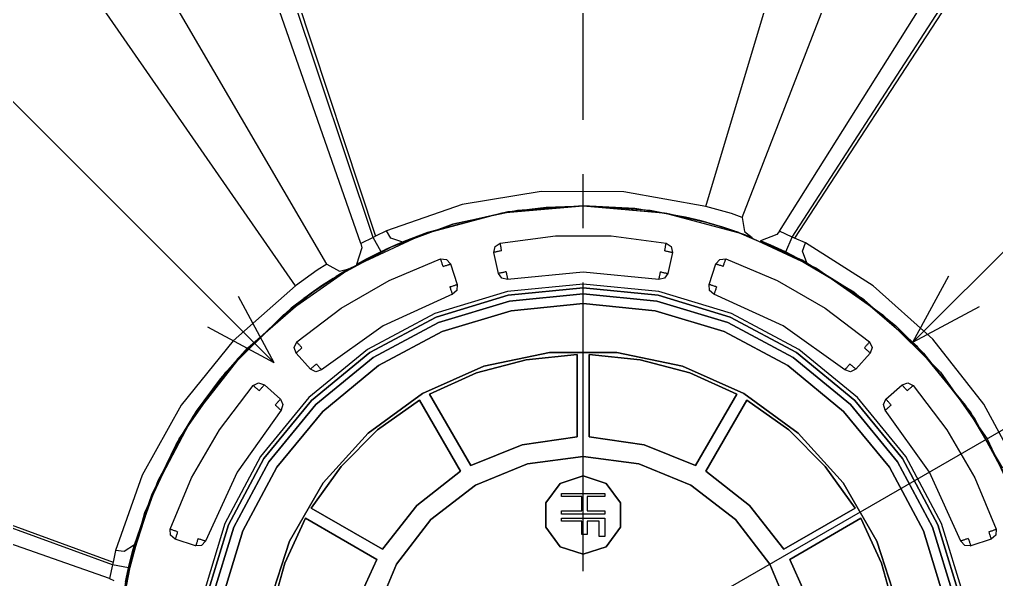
# Model space of a CAD drawing. Header units: metres. Extents: x 6 to 410, y 10 to 287.
# Drawn here: x 44.6 to 71.63, y 142.72 to 158.23 of the extents above; entities that cross this region are included whole.
import ezdxf

# ---------------------------------------------------------------- set-up
doc = ezdxf.new("R2010")
doc.units = ezdxf.units.M
doc.linetypes.add('CENTER2', pattern=[12.5, 8, -1.5, 1.5, -1.5])
doc.linetypes.add('DASHED', pattern=[4.5, 3, -1.5])
for name, color, linetype in [('DIM', 2, 'Continuous'), ('HIDDEN', 9, 'DASHED'), ('VISIBLE', 3, 'Continuous')]:
    doc.layers.add(name, color=color, linetype=linetype)

msp = doc.modelspace()

# ---------------------------------------------------------------- linework, layer by layer
at = {"layer": 'CENTER2', "color": 3, "linetype": 'CENTER2'}
msp.add_line((60.198029435392485, 105.44748159877946), (60.198029435392485, 174.88152086007682), dxfattribs=at)
at = {"layer": 'DIM', "color": 2}
for p, q in [((51.64798289518536, 148.71454776963526), (35.31585204822656, 165.04667861659408)), ((69.32319121373014, 149.2896630077658), (85.08020682255841, 165.04667861659408)), ((60.90239887375153, 140.5711691142737), (90.67234857937973, 157.75885759057974)), ((69.32319121373014, 149.2896630077658), (70.3131407073913, 151.12814063885082)), ((51.64798289518536, 148.71454776963526), (50.65803340152419, 150.5530254007203)), ((69.32319121373014, 149.2896630077658), (71.16166884481517, 150.27961250142698)), ((51.64798289518536, 148.71454776963526), (49.80950526410034, 149.70449726329645))]:
    msp.add_line(p, q, dxfattribs=at)
at = {"layer": 'HIDDEN'}
for p, q in [((62.66650700502604, 151.7777751280991), (62.54247707614986, 151.1942601902319)), ((56.529156770032415, 151.45613023159856), (56.71350116972904, 150.88877650748168)), ((63.68255770105467, 150.88877650748208), (63.866902100752945, 151.45613023160402)), ((52.65279874024941, 148.54432886672305), (52.25362820207765, 148.98765266196767)), ((68.14243066870274, 148.98765266196693), (67.7432601305334, 148.54432886672498)), ((60.035362281474065, 146.66915372972863), (60.035362281474065, 148.94702123559284)), ((60.36069658931102, 148.94702123559284), (60.36069658931102, 146.66915372972863)), ((51.374878002853706, 148.1089024627384), (51.81820179809564, 147.7097319245691)), ((68.57785707268738, 147.70973192457123), (69.02118086793203, 148.108902462743)), ((55.66589554463841, 147.68905308704498), (56.80482929757157, 145.71636196050747)), ((57.08657707291288, 145.8790291144452), (55.94764331998104, 147.85172024098284)), ((64.44841555080257, 147.8517202409833), (63.309481797869005, 145.8790291144457)), ((63.591229573214996, 145.71636196050684), (64.73016332614714, 147.68905308704464)), ((59.6015832042853, 145.09873823222398), (60.79447566649968, 145.09873823222398)), ((59.6015832042853, 145.0137446442912), (59.6015832042853, 145.09873823222398)), ((60.15995840390279, 145.0137446442912), (59.601583204285305, 145.0137446442912)), ((60.15995840390279, 144.61710791411443), (60.15995840390279, 145.0137446442912)), ((60.31224252986158, 145.0137446442912), (60.31224252986158, 144.61710791411443)), ((60.79447566649968, 145.0137446442912), (60.31224252986158, 145.0137446442912)), ((60.79447566649968, 145.09873823222398), (60.79447566649968, 145.0137446442912)), ((54.64616870431377, 143.55770136725067), (52.673477577775984, 144.6966351201828)), ((67.72258129300931, 144.69663512018167), (65.7498901664757, 143.55770136725062)), ((52.51081042383733, 144.41488734483823), (54.48350155037492, 143.27595359190468)), ((59.6015832042853, 144.61710791411443), (60.15995840390279, 144.61710791411443)), ((59.6015832042853, 144.53211432618164), (59.6015832042853, 144.61710791411443)), ((60.79447566649968, 144.53211432618164), (59.6015832042853, 144.53211432618164)), ((59.6015832042853, 144.41878952876178), (60.79447566649968, 144.41878952876178)), ((59.6015832042853, 144.33379594082902), (59.6015832042853, 144.41878952876178)), ((60.31224252986158, 144.61710791411443), (60.79447566649968, 144.61710791411443)), ((60.79447566649968, 144.61710791411443), (60.79447566649968, 144.53211432618164)), ((60.79447566649968, 144.41878952876178), (60.79447566649968, 143.90882800116515)), ((65.91255732040952, 143.2759535919072), (67.88524844694732, 144.41488734483937)), ((60.15995840390279, 144.33379594082902), (59.601583204285305, 144.33379594082902)), ((60.15995840390279, 143.9654904201388), (60.15995840390279, 144.33379594082902)), ((60.31224252986158, 144.33379594082902), (60.31224252986158, 143.9654904201388)), ((60.64219154054091, 144.33379594082902), (60.31224252986158, 144.33379594082902)), ((60.64219154054091, 143.90882800116515), (60.64219154054091, 144.333795940829)), ((49.47375415733856, 143.64902949509033), (48.906400433216604, 143.83337389478862)), ((60.31224252986158, 143.9654904201388), (60.15995840390279, 143.9654904201388)), ((60.79447566649968, 143.90882800116515), (60.64219154054091, 143.90882800116515))]:
    msp.add_line(p, q, dxfattribs=at)
for points in [[(60.198005724502636, 153.06942877518006), (58.37753101203832, 152.94037460279225), (56.59346670594436, 152.55579988982458), (54.881494521482, 151.92339622304212), (53.275854314138826, 151.0558118278991)], [(60.19799800461002, 153.0693897638824), (58.11709793514633, 152.90054485525584), (55.89214058702021, 152.3298752135337), (55.230365603256615, 152.07498344925716), (54.5987925972964, 151.7914316995222)], [(58.093064410432135, 152.89659756920514), (59.16986138965173, 153.02840520261555)], [(63.46121721683743, 152.65001812681842), (62.05516114489543, 152.93510093246502), (60.19799800461002, 153.0693897638824)], [(61.623153353014615, 152.99049736154552), (60.198005724502636, 153.06942877518006)], [(63.03086720715468, 152.75466346513562), (63.46480216197062, 152.6491081032486)], [(63.46113489284577, 152.64769685427746), (63.03086720715468, 152.75466346513562)], [(63.70778787970755, 152.5794178141408), (63.46113489284577, 152.64769685427746)], [(63.999742682364875, 152.49675180028476), (63.46121721683743, 152.65001812681842)], [(63.46480216197062, 152.6491081032486), (64.03432972455657, 152.48602784394873)], [(63.67938560850817, 152.59097756927372), (64.49173291366542, 152.33418754796133)], [(64.0371524264531, 152.4836468578138), (63.70778787970755, 152.5794178141408)], [(64.87545322479625, 152.1919224688482), (63.999742682364875, 152.49675180028476)], [(64.03432972455657, 152.48602784394873), (64.39729040191732, 152.3670977670526)], [(64.0371524264531, 152.4836468578138), (64.03432972455657, 152.48602784394873)], [(64.39729040191732, 152.3670977670526), (64.0371524264531, 152.4836468578138)], [(57.900490384757006, 152.0358072228823), (59.42801956513474, 152.23155043290458), (60.96803930564955, 152.23155043290464), (62.495568486027295, 152.03580722288245)], [(71.80767324589564, 145.79951015177375), (70.78014925096346, 147.550697488029), (69.49067534056688, 149.1190468372585), (67.97117116669523, 150.46573526165693), (66.259250553122, 151.55742682049816), (64.39729040237933, 152.36709776839515)], [(64.49173291366542, 152.33418754796133), (64.49944512725497, 152.33146379234697)], [(55.05810727454114, 152.00166115662597), (54.89214770788371, 151.92820702544998)], [(57.72955186575824, 151.77777512810056), (57.76088938701269, 151.94265182753364), (57.90049038475644, 152.03580722288604)], [(62.49556848602775, 152.03580722288618), (62.6351694837725, 151.9426518275333), (62.666507005026396, 151.77777512809902)], [(65.38686026631186, 151.98030339304592), (65.10561941553601, 152.09985692370853)], [(65.79726258148096, 151.7914334775013), (65.38686026631186, 151.98030339304592)], [(65.42975027632903, 151.96137590147475), (65.55980404791289, 151.90283699999173)], [(54.5987925972964, 151.7914316995222), (54.19524670474141, 151.58832482971016)], [(54.23678629799791, 151.61005649084845), (54.36364105600342, 151.67523821263174)], [(54.60327524933376, 151.79359752104105), (54.71343475611289, 151.84595559802955)], [(71.99417154042263, 145.39782407045664), (70.91186673726278, 147.35833866828835), (69.44637427385328, 149.1647500811433), (67.68937595135341, 150.67242240128303), (65.79726258148096, 151.7914334775013)], [(52.27264925462864, 149.29658427054048), (53.497656724846564, 150.22986745322683), (54.83135294246179, 150.99987732348418), (56.25210362270193, 151.59412332117546)], [(54.19524670474141, 151.58832482971016), (53.92642518472772, 151.44298229228397)], [(56.25210362270132, 151.59412332117512), (56.41957933081764, 151.58324888117266), (56.5291567700325, 151.4561302315986)], [(63.866902100752455, 151.45613023159854), (63.97647953996678, 151.58324888117238), (64.14395524808252, 151.59412332117552)], [(64.14395524808269, 151.59412332117557), (65.56470592832221, 150.99987732348464), (66.89840214593693, 150.2298674532278), (68.12340961615448, 149.29658427054207)], [(66.08701747788064, 151.6474004625095), (66.24797769202279, 151.56341701356152)], [(53.71096683405709, 151.32044914089948), (52.92661543631575, 150.82583167742212)], [(58.10673750063535, 151.02637612185393), (57.945861620299674, 151.05859948250608), (57.85358179463414, 151.19426019023177)], [(62.28932137014919, 151.02637612185464), (60.19802943539201, 151.22586769723418), (58.10673750063484, 151.02637612185447)], [(62.54247707615062, 151.19426019023334), (62.45019725048558, 151.05859948250662), (62.289321370149466, 151.02637612185384)], [(52.65322587419726, 150.6341284523984), (53.36048638638577, 151.10914191444442)], [(52.956565781962546, 150.84618750648514), (53.27585431491895, 151.05581182667163)], [(53.27585431491895, 151.05581182667163), (52.96019043362531, 150.84691123531795)], [(53.36048638638577, 151.10914191444442), (53.36716345508333, 151.1133105217998)], [(56.71350116972911, 150.88877650748182), (56.70141485030979, 150.72515097546273), (56.57820393140909, 150.616806786374)], [(63.817854939375934, 150.61680678637381), (63.69464402047477, 150.72515097546244), (63.68255770105532, 150.88877650748185)], [(70.82561682602964, 140.16450122942814), (70.62141071432839, 142.2378406757221), (70.0166399055772, 144.2315028498371), (69.034545402797, 146.06887243248062), (67.71286854696467, 147.67934034100034), (66.10240063844496, 149.00101719683263), (64.26503105580147, 149.98311169961286), (62.271368881686435, 150.58788250836406), (60.198029435392485, 150.7920886200653), (58.12468998909854, 150.58788250836406), (56.13102781498351, 149.98311169961286), (54.29365823234001, 149.00101719683263), (52.6831903238203, 147.67934034100034), (51.36151346798798, 146.06887243248062), (50.379418965207776, 144.2315028498371), (49.77464815645658, 142.23784067572208), (49.570442044755325, 140.16450122942814)], [(49.570442044755325, 140.16450122942814), (49.77464815645658, 142.2378406757221), (50.379418965207776, 144.2315028498371), (51.36151346798798, 146.06887243248062), (52.6831903238203, 147.67934034100034), (54.29365823234001, 149.00101719683263), (56.13102781498351, 149.98311169961286), (58.12468998909854, 150.58788250836406), (60.198029435392485, 150.7920886200653), (62.271368881686435, 150.58788250836406), (64.26503105580147, 149.98311169961286), (66.10240063844495, 149.00101719683263), (67.71286854696467, 147.67934034100034), (69.034545402797, 146.06887243248062), (70.0166399055772, 144.2315028498371), (70.62141071432839, 142.23784067572208), (70.82561682602964, 140.16450122942814)], [(60.198029435392485, 129.6995809927293), (58.15642477654181, 129.90066150068003), (56.19327783978569, 130.4961756133789), (54.38403126095817, 131.4632380574431), (52.79821337144641, 132.76468516548206), (51.496766263407444, 134.35050305499382), (50.529703819343254, 136.15974963382135), (49.934189706644375, 138.12289657057747), (49.733109198693654, 140.16450122942814), (49.934189706644375, 142.2061058882788), (50.529703819343254, 144.16925282503496), (51.496766263407444, 145.97849940386246), (52.79821337144641, 147.56431729337422), (54.38403126095817, 148.8657644014132), (56.19327783978569, 149.83282684547737), (58.15642477654182, 150.42834095817625), (60.19802943539249, 150.62942146612698)], [(52.92661543631575, 150.82583167742212), (52.4710288886136, 150.50036592815732)], [(52.67505067455171, 150.6456127744288), (52.472785861905884, 150.498842368594)], [(52.473971003175194, 150.50259263549847), (52.956565781962546, 150.84618750648514)], [(52.96019043362531, 150.84691123531795), (52.67505067455171, 150.6456127744288)], [(56.57820393140857, 150.6168067863764), (54.667346201490204, 149.74392559111794), (52.95598004695128, 148.52551485162024)], [(52.96019043362531, 150.84691123531795), (52.956565781962546, 150.84618750648514)], [(60.198029435392485, 150.62942146612698), (62.23963409424316, 150.42834095817625), (64.20278103099929, 149.83282684547737), (66.01202760982682, 148.86576440141317), (67.59784549933858, 147.56431729337422), (68.89929260737753, 145.9784994038625), (69.8663550514417, 144.16925282503496), (70.4618691641406, 142.2061058882788), (70.66294967209132, 140.16450122942814), (70.4618691641406, 138.12289657057747), (69.8663550514417, 136.15974963382135), (68.89929260737753, 134.35050305499382), (67.59784549933858, 132.76468516548206), (66.01202760982682, 131.4632380574431), (64.20278103099929, 130.4961756133789), (62.23963409424315, 129.90066150068003), (60.19802943539248, 129.6995809927293)], [(67.4400788238347, 148.5255148516194), (65.72871266929525, 149.74392559111766), (63.81785493937618, 150.61680678637646)], [(52.4710288886136, 150.50036592815732), (50.800503873108006, 149.00894129842382), (49.365485628950466, 147.17822750902002), (48.28658260076949, 145.1297921857328), (47.61666220706623, 143.03611471191576)], [(50.00422112192419, 140.16450122942814), (50.2000922902907, 142.15321457587336), (50.78017857623573, 144.06550278369798), (51.72218758910654, 145.8278776894989), (52.98991845082325, 147.3726122139974), (54.53465297532175, 148.6403430757141), (56.297027881122645, 149.5823520885849), (58.20931608894727, 150.16243837452993), (60.198029435392485, 150.35830954289645), (62.1867427818377, 150.16243837452993), (64.09903098966232, 149.5823520885849), (65.86140589546322, 148.6403430757141), (67.40614041996173, 147.3726122139974), (68.67387128167843, 145.8278776894989), (69.61588029454924, 144.06550278369798), (70.19596658049429, 142.15321457587336), (70.39183774886078, 140.16450122942814)], [(52.12090634200061, 150.2291541045209), (52.473971003175194, 150.50259263549847)], [(52.472785861905884, 150.498842368594), (52.12090634200061, 150.2291541045209)], [(52.120906342302774, 150.22915410475105), (50.64226735296984, 148.83771089977523), (49.40017323136925, 147.23156967107394), (48.42537097467099, 145.45048909631464), (47.74199099433642, 143.53855832980483), (47.366949788041495, 141.54310561249235)], [(68.83985955575571, 149.7486510160525), (69.61462610307443, 148.98860810547345)], [(52.25362820208275, 148.98765266196594), (52.19832894186429, 149.14610883279573), (52.27264925462986, 149.2965842705428)], [(68.12340961615664, 149.29658427054147), (68.19772992892072, 149.14610883279525), (68.14243066870296, 148.98765266196676)], [(50.16394802817823, 148.27957148636776), (50.918364099016244, 149.1324980072223)], [(51.30555835343078, 140.16450122942814), (51.49988018197689, 142.01334992762685), (52.07435287124819, 143.7813950659539), (53.00386920809769, 145.39136458784253), (54.24780486829084, 146.77289509969535), (55.751793894411634, 147.86560708882547), (57.45010474907854, 148.62174379789406), (59.26851309854298, 149.00825842436825), (61.12754577224199, 149.00825842436825), (62.94595412170643, 148.62174379789406), (64.64426497637334, 147.86560708882547), (66.14825400249413, 146.77289509969535), (67.39218966268729, 145.39136458784253), (68.32170599953679, 143.7813950659539), (68.89617868880808, 142.01334992762685), (69.0905005173542, 140.16450122942814)], [(55.94764331998165, 147.85172024098185), (57.244727705212725, 148.43717474844163), (58.61932699928158, 148.8054975192021), (60.035362281474036, 148.94702123559415)], [(60.36069658930324, 148.9470212355943), (61.776731871497894, 148.80549751920313), (63.151331165568976, 148.43717474844283), (64.44841555080214, 147.8517202409825)], [(52.95598004695178, 148.52551485161723), (52.80054576739749, 148.47298316036955), (52.65279874025103, 148.5443288667245)], [(67.74326013053322, 148.5443288667237), (67.59551310338614, 148.47298316036944), (67.44007882383197, 148.52551485161825)], [(51.06594639427916, 148.0898814101923), (51.216421832025375, 148.16420172295636), (51.37487800285389, 148.10890246273863)], [(69.02118086793028, 148.1089024627379), (69.17963703876006, 148.16420172295634), (69.33011247650714, 148.08988141019077)], [(48.76840734364505, 144.11042704211835), (49.362653341335985, 145.53117772235788), (50.13266321159283, 146.8648739399726), (51.065946394278555, 148.08988141019015)], [(69.33011247650481, 148.089881410192), (70.26339565919116, 146.86487393997407), (71.03340552944852, 145.53117772235885), (71.62765152713979, 144.11042704211872)], [(51.818201798096936, 147.70973192456887), (51.88954750445117, 147.5619848974218), (51.837015813202356, 147.40655061786765)], [(52.67347757777675, 144.6966351201822), (53.504058352505155, 145.85219578901362), (54.51033487580744, 146.85847231231583), (55.6658955446389, 147.68905308704416)], [(64.73016332614655, 147.68905308704387), (65.88572399497808, 146.85847231231537), (66.89200051828038, 145.85219578901297), (67.72258129300874, 144.69663512018133)], [(68.55904305758156, 147.40655061786885), (68.50651136633388, 147.56198489742314), (68.57785707268886, 147.7097319245696)], [(48.9311864909851, 146.45698921334406), (49.49977180066661, 147.38145616504318)], [(51.83701581320126, 147.40655061787035), (50.61860507370298, 145.69518446333092), (49.74572387844417, 143.78432673341183)], [(70.65033499234073, 143.78432673341206), (69.77745379708227, 145.69518446333043), (68.55904305758459, 147.40655061786936)], [(60.03536228148188, 146.66915372972895), (58.513975137330334, 146.4494774325501), (57.08657707291238, 145.8790291144461)], [(63.309481797870006, 145.87902911444752), (61.882083733457016, 146.4494774325495), (60.36069658931096, 146.66915372972875)], [(60.198029435392485, 134.20003891835626), (58.65431299549089, 134.40327304323603), (57.21579827985654, 134.99912534812506), (55.98051768910197, 135.94698948313763), (55.0326535540894, 137.1822700738922), (54.43680124920037, 138.62078478952654), (54.23356712432061, 140.16450122942814), (54.43680124920037, 141.70821766932974), (55.03265355408939, 143.14673238496408), (55.98051768910197, 144.38201297571865), (57.21579827985654, 145.32987711073122), (58.65431299549089, 145.92572941562025), (60.198029435392485, 146.12896354050002)], [(60.19802943539261, 146.12896354050002), (61.741745875294214, 145.92572941562022), (63.18026059092854, 145.32987711073116), (64.4155411816831, 144.38201297571857), (65.36340531669563, 143.14673238496397), (65.95925762158463, 141.70821766932963), (66.16249174646435, 140.16450122942803), (65.95925762158456, 138.62078478952643), (65.3634053166955, 137.18227007389208), (64.4155411816829, 135.94698948313754), (63.180260590928306, 134.999125348125), (61.74174587529396, 134.403273043236), (60.19802943539235, 134.20003891835626)], [(56.80482929757078, 145.716361960509), (55.59710753034893, 144.76542313447297), (54.64616870431256, 143.5577013672514)], [(60.198029435392485, 143.41784430819462), (59.560607074610246, 143.62495538803205), (59.16665839045762, 144.16717923449312), (59.16665839045762, 144.83740476774045), (59.560607074610246, 145.37962861420152), (60.198029435392485, 145.58673969403895)], [(60.198029435392485, 145.58673969403895), (60.83545179617472, 145.37962861420152), (61.22940048032735, 144.83740476774045), (61.22940048032735, 144.16717923449312), (60.83545179617472, 143.62495538803205), (60.198029435392485, 143.41784430819462)], [(65.7498901664741, 143.55770136724863), (64.79895134043782, 144.76542313447118), (63.59122957321573, 145.71636196050807)], [(51.57718249717904, 141.84976569815873), (51.943744728583574, 143.16881516785244), (52.51081042383812, 144.41488734483778)], [(67.88524844694619, 144.41488734483897), (68.45231414219352, 143.1688151678741), (68.81887637359735, 141.84976569820262)], [(48.90640043322208, 143.8333738947881), (48.77928178364823, 143.94295133400243), (48.76840734364511, 144.11042704211818)], [(71.62765152713948, 144.11042704211985), (71.61677708713697, 143.94295133400345), (71.48965843756275, 143.83337389478862)], [(49.745723878446825, 143.7843267334116), (49.637379689358184, 143.66111581451042), (49.473754157338774, 143.64902949509099)], [(70.92230471344617, 143.64902949509153), (70.75867918142706, 143.66111581451085), (70.65033499233836, 143.78432673341155)], [(47.69260749532229, 143.35065519031573), (47.73866829424561, 143.52626786561038)], [(47.61666220706623, 143.03611471191576), (47.52385073979035, 142.5939745378329)], [(54.483501550373106, 143.27595359190568), (54.08374446738614, 142.38991896159501), (53.82044407729123, 141.45421815680544)], [(66.5756147934874, 141.4542181568367), (66.31231440339295, 142.38991896161116), (65.91255732041068, 143.27595359190784)], [(47.5327597568113, 142.64000096772358), (47.56089128606143, 142.77982014932874)]]:
    msp.add_lwpolyline(points, dxfattribs=at)
at = {"layer": 'VISIBLE'}
for p, q in [((63.58921209060391, 153.04760796411296), (68.44699575611594, 169.21803050739885)), ((64.60120315810957, 152.7472362924509), (70.69287593338038, 168.48429488849447)), ((54.3907596131683, 152.1884833906671), (49.02862440852563, 168.22510047968518)), ((49.13474068585944, 168.26710757620592), (54.45524919371847, 152.2242831508924)), ((54.04469411663607, 152.01920753841492), (48.46305595915702, 167.99330747211087)), ((65.62986907959095, 152.36666147669825), (74.63882571673518, 166.69025266491735)), ((65.97798342261802, 152.20163800261005), (75.17267856630096, 166.39259156134997)), ((75.2716834503038, 166.33581751440482), (66.04618138822491, 152.17353876867668)), ((53.10578522093201, 151.45224823674067), (44.60015513916894, 166.02680291324708)), ((52.23997040930627, 150.84823792102628), (42.6261779881835, 164.72836061863285)), ((57.853581794634025, 151.19426019023174), (57.729551865740554, 151.77777512818034)), ((57.85358179463478, 151.19426019023192), (57.72955186575858, 151.77777512809925)), ((62.66650700502709, 151.77777512809888), (62.54247707612558, 151.19426019011246)), ((56.529156770033296, 151.45613023159882), (56.713501169766914, 150.8887765073681)), ((63.68255770105432, 150.8887765074822), (63.866902100780784, 151.4561302316909)), ((31.328679563463677, 149.03656296399276), (47.188747456725736, 143.19376620284697)), ((52.65279874024945, 148.54432886672308), (52.253628202023755, 148.98765266202764)), ((68.1424306687052, 148.98765266196472), (67.74326013045362, 148.54432886663142)), ((47.17652820034144, 143.12102543402614), (31.295359613563566, 148.92740692456377)), ((60.035362281476665, 148.94702123559284), (60.035362281476665, 146.66915372972863)), ((60.36069658930836, 146.66915372972863), (60.36069658930836, 148.94702123559284)), ((47.093104920348544, 142.74491787973972), (31.123954906249406, 148.34070307901362)), ((51.37487800285591, 148.10890246274084), (51.81820179818921, 147.70973192448926)), ((68.57785707268744, 147.70973192457117), (69.02118086799197, 148.10890246279686)), ((56.80482929757025, 145.71636196050733), (55.66589554463722, 147.6890530870446)), ((55.94764331998253, 147.85172024098307), (57.08657707291437, 145.87902911444542)), ((63.309481797870596, 145.87902911444542), (64.44841555080404, 147.8517202409828)), ((64.73016332614642, 147.68905308704475), (63.59122957321442, 145.7163619605072)), ((59.6015832042853, 145.0137446442912), (59.6015832042853, 145.09873823222398)), ((59.6015832042853, 145.09873823222398), (60.79447566649968, 145.09873823222398)), ((60.15995840390279, 145.0137446442912), (59.601583204285305, 145.0137446442912)), ((60.15995840390279, 144.61710791411443), (60.15995840390279, 145.0137446442912)), ((60.79447566649968, 145.0137446442912), (60.31224252986158, 145.0137446442912)), ((60.31224252986158, 145.0137446442912), (60.31224252986158, 144.61710791411443)), ((60.79447566649968, 145.09873823222398), (60.79447566649968, 145.0137446442912)), ((52.673477577775884, 144.6966351201821), (54.64616870431344, 143.55770136725008)), ((65.74989016647143, 143.5577013672497), (67.72258129300889, 144.69663512018298)), ((54.48350155037521, 143.27595359190627), (52.51081042383785, 144.4148873448397)), ((59.6015832042853, 144.53211432618164), (59.6015832042853, 144.61710791411443)), ((59.6015832042853, 144.61710791411443), (60.15995840390279, 144.61710791411443)), ((60.79447566649968, 144.53211432618164), (59.6015832042853, 144.53211432618164)), ((59.6015832042853, 144.33379594082902), (59.6015832042853, 144.41878952876178)), ((59.6015832042853, 144.41878952876178), (60.79447566649968, 144.41878952876178)), ((60.31224252986158, 144.61710791411443), (60.79447566649968, 144.61710791411443)), ((60.79447566649968, 144.61710791411443), (60.79447566649968, 144.53211432618164)), ((60.79447566649968, 144.41878952876178), (60.79447566649968, 143.90882800116515)), ((67.8852484469474, 144.4148873448381), (65.91255732040986, 143.2759535919061)), ((60.15995840390279, 144.33379594082902), (59.601583204285305, 144.33379594082902)), ((60.15995840390279, 143.9654904201388), (60.15995840390279, 144.33379594082902)), ((60.64219154054091, 144.33379594082902), (60.31224252986158, 144.33379594082902)), ((60.31224252986158, 144.33379594082902), (60.31224252986158, 143.9654904201388)), ((60.64219154054091, 143.90882800116515), (60.64219154054091, 144.333795940829)), ((49.47375415733845, 143.64902949509), (48.90640043312974, 143.83337389481645)), ((60.31224252986158, 143.9654904201388), (60.15995840390279, 143.9654904201388)), ((60.79447566649968, 143.90882800116515), (60.64219154054091, 143.90882800116515)), ((71.48965843756318, 143.83337389478734), (70.92230471333247, 143.64902949505372)), ((71.4896584375629, 143.83337389478822), (70.922304713446, 143.64902949509158))]:
    msp.add_line(p, q, dxfattribs=at)
for points in [[(63.58921209060391, 153.04760796411296), (61.322800996942675, 153.45247655648288), (59.033533165515195, 153.46752478822827), (56.84529800124497, 153.10613947732807), (54.750759735079214, 152.37833081903898)], [(60.198029435392485, 127.25957368365445), (57.95711228414511, 127.4556285302894), (55.7842842665796, 128.03783604288782), (53.74556566250564, 128.98850614079055), (51.902901905066635, 130.27875319413516), (50.31228140009951, 131.86937369910228), (49.02203434675489, 133.7120374565413), (48.071364248852134, 135.75075606061526), (47.48915673625375, 137.92358407818077), (47.29310188961879, 140.16450122942814), (47.48915673625375, 142.4054183806755), (48.071364248852134, 144.57824639824105), (49.02203434675489, 146.616965002315), (50.31228140009951, 148.459628759754), (51.90290190506663, 150.05024926472112), (53.745565662505626, 151.34049631806573), (55.78428426657959, 152.2911664159685), (57.9571122841451, 152.87337392856688), (60.19802943539247, 153.06942877520186)], [(59.16986138965173, 153.02840520261555), (60.19800880676947, 153.06943280283514)], [(60.19800880676947, 153.06943280283514), (62.5118539644924, 152.86039068445245), (63.67938560850817, 152.59097756927372)], [(60.198029435392485, 153.06942877520186), (62.43894658663986, 152.87337392856688), (64.61177460420538, 152.2911664159685), (66.65049320827933, 151.34049631806573), (68.49315696571833, 150.05024926472112), (70.08377747068546, 148.459628759754), (71.37402452403008, 146.616965002315), (72.32469462193284, 144.57824639824105), (72.90690213453124, 142.4054183806755), (73.10295698116619, 140.16450122942814), (72.90690213453124, 137.92358407818077), (72.32469462193284, 135.75075606061526), (71.37402452403008, 133.7120374565413), (70.08377747068546, 131.86937369910228), (68.49315696571834, 130.27875319413516), (66.65049320827934, 128.98850614079055), (64.61177460420538, 128.03783604288782), (62.43894658663987, 127.4556285302894), (60.198029435392506, 127.25957368365445)], [(64.30075560638176, 152.84955756928792), (63.58921209060391, 153.04760796411296)], [(55.205608151681226, 152.0646224604456), (56.58737831273606, 152.55407222925606), (58.093064410432135, 152.89659756920514)], [(63.03086721032465, 152.75466346438708), (61.623153353014615, 152.99049736154552)], [(64.60120315810957, 152.7472362924509), (64.30075560638176, 152.84955756928792)], [(64.60120315810957, 152.7472362924509), (64.66048275396244, 152.35241421238067), (64.87545322479625, 152.1919224688482)], [(54.45524919371802, 152.22428315089226), (54.3907596131683, 152.1884833906671)], [(54.750759735079214, 152.37833081903898), (54.45524919371802, 152.22428315089226)], [(55.205608151681226, 152.0646224604456), (54.8768322441979, 152.1711210826133), (54.750759735079214, 152.37833081903898)], [(57.900490384757006, 152.0358072228823), (59.42801956513474, 152.23155043290458), (60.96803930564955, 152.23155043290464), (62.495568486027295, 152.03580722288245)], [(64.49173133337692, 152.3341881191472), (64.50915944839454, 152.32802514963615)], [(64.49944512725497, 152.33146379234697), (64.68845509133118, 152.26298311949424), (64.87545322479625, 152.1919224688482)], [(64.87545101686567, 152.19192332763532), (64.76559465720399, 152.23407141638245)], [(65.5543217909691, 152.26818665320934), (65.10561941553601, 152.09985692370853)], [(65.62986907959095, 152.36666147669825), (65.5543217909691, 152.26818665320934)], [(65.97798342261802, 152.20163800261005), (65.62986907959095, 152.36666147669825)], [(54.3907596131683, 152.1884833906671), (54.04469411663607, 152.01920753841492)], [(54.04469411663607, 152.01920753841492), (54.07458106922293, 151.89874380172415)], [(54.60327524933376, 151.79359752104105), (54.3907596131683, 152.1884833906671)], [(55.205608151681226, 152.0646224604456), (55.05810727454114, 152.00166115662597)], [(57.72955186575824, 151.77777512810056), (57.76088938701269, 151.94265182753364), (57.90049038475644, 152.03580722288604)], [(57.94170184754887, 151.82286899878835), (57.937087627707946, 151.84671051549182), (57.93253143435875, 151.8702522112896), (57.92809056427623, 151.89319803569776), (57.923820863978314, 151.91525943166096), (57.91977602742358, 151.93615896432462), (57.91600692077858, 151.95563380993926), (57.91256094274626, 151.97343906102174), (57.90948142849978, 151.98935080620885), (57.906807104717565, 152.00316894607266), (57.90457160257285, 152.01471970948694), (57.90280303480218, 152.02385783889977), (57.901523642171426, 152.03046841703176), (57.90074951378522, 152.03446831202734), (57.90049038475719, 152.03580722288618)], [(62.454357023236106, 151.82286899878835), (62.45897124307702, 151.84671051549182), (62.46352743642621, 151.8702522112896), (62.46796830650873, 151.89319803569776), (62.47223800680665, 151.91525943166096), (62.47628284336138, 151.93615896432462), (62.48005195000638, 151.95563380993926), (62.483497928038695, 151.97343906102174), (62.486577442285174, 151.98935080620888), (62.48925176606739, 152.0031689460727), (62.491487268212104, 152.01471970948694), (62.493255835982765, 152.02385783889977), (62.49453522861352, 152.03046841703176), (62.495309356999726, 152.03446831202734), (62.49556848602775, 152.03580722288618)], [(62.49556848602775, 152.03580722288618), (62.6351694837725, 151.9426518275333), (62.666507005026396, 151.77777512809902)], [(65.10561941553601, 152.09985692370853), (65.42975027632903, 151.96137590147475)], [(65.80175056007056, 151.78927927112755), (65.97798342261802, 152.20163800261005)], [(66.04618138822516, 152.1735387686764), (65.97798342261802, 152.20163800261005)], [(66.350861597048, 152.03853557056252), (66.04618138822516, 152.1735387686764)], [(66.38929253332057, 151.48728428915547), (66.26745037368781, 151.81064663940003), (66.350861597048, 152.03853557056252)], [(72.38470258574321, 145.5457565813319), (71.28788178210354, 147.57058571905276), (69.87247727086611, 149.369446080469), (68.22558371781993, 150.85489853396473), (66.350861597048, 152.03853557056252)], [(54.07458106922293, 151.89874380172415), (53.92642518472772, 151.44298229228397)], [(54.36364105600342, 151.67523821263174), (54.60327524933376, 151.79359752104105)], [(54.89214770788371, 151.92820702544998), (54.71343475611289, 151.84595559802955)], [(57.94170184754887, 151.82286899878835), (57.91794858598235, 151.81782008718133), (57.894494035462, 151.8128346685672), (57.87163315056925, 151.80797543747767), (57.84965342019583, 151.80330350156305), (57.82883125220411, 151.7988776131282), (57.80942849743789, 151.79475343028818), (57.79168915679611, 151.79098281703506), (57.77583631277994, 151.7876131910183), (57.762069324100906, 151.78468692724013), (57.75056131862945, 151.78224082516545), (57.74145701621147, 151.78030564594707), (57.73487090873232, 151.77890572558653), (57.730885820314896, 151.77805866889454), (57.72955186575824, 151.77777512810056)], [(62.454357023236106, 151.82286899878835), (62.47811028480262, 151.81782008718133), (62.501564835322974, 151.8128346685672), (62.52442572021572, 151.80797543747767), (62.54640545058914, 151.80330350156305), (62.567227618580866, 151.7988776131282), (62.58663037334708, 151.79475343028818), (62.60436971398886, 151.79098281703506), (62.62022255800503, 151.7876131910183), (62.63398954668406, 151.78468692724013), (62.645497552155526, 151.78224082516545), (62.6546018545735, 151.78030564594707), (62.66118796205265, 151.77890572558653), (62.66517305047008, 151.77805866889454), (62.66650700502673, 151.77777512810056)], [(65.55980404791289, 151.90283699999173), (65.80175056007056, 151.78927927112755)], [(65.80175056007056, 151.78927927112755), (65.91136908340535, 151.73579783041714)], [(65.91142487511584, 151.73577028303748), (66.00102782247845, 151.69109734156586), (66.08701747788064, 151.6474004625095)], [(52.27264925462864, 149.29658427054048), (53.497656724846564, 150.22986745322683), (54.83135294246179, 150.99987732348418), (56.25210362270193, 151.59412332117546)], [(53.10578522093201, 151.45224823674067), (52.83846123051619, 151.28114515723695)], [(53.10578522093201, 151.45224823674067), (53.45143075141911, 151.25242747325487), (53.71096683405709, 151.32044914089948)], [(53.92642518472772, 151.44298229228397), (54.23678629799791, 151.61005649084845)], [(56.25210362270132, 151.59412332117512), (56.41957933081764, 151.58324888117266), (56.5291567700325, 151.4561302315986)], [(56.32288256104553, 151.38910767827383), (56.314957834294674, 151.41206214732426), (56.30713276558075, 151.43472795060788), (56.29950575968303, 151.4568200524974), (56.29217273062598, 151.47806063199343), (56.28522589550471, 151.49818257648474), (56.27875261480153, 151.5169328408443), (56.27283429377716, 151.53407562961866), (56.26754535875236, 151.5493953622925), (56.2629523211538, 151.5626993843387), (56.259112941094216, 151.5738203899609), (56.25607550100551, 151.58261852606083), (56.25387819845916, 151.5889831509722), (56.252548665809606, 151.59283422584394), (56.25210362270132, 151.59412332117512)], [(56.32288256104553, 151.38910767827383), (56.34597794478839, 151.39661182334393), (56.36878289068042, 151.4040215994358), (56.3910106132953, 151.41124382431576), (56.412381586124326, 151.41818767431556), (56.43262705678444, 151.42476582649255), (56.4514924267354, 151.43089555676633), (56.468740453004116, 151.43649978022216), (56.48415423165275, 151.44150802049847), (56.497539925471486, 151.44585729606794), (56.508729201594, 151.44949291226675), (56.51758134838089, 151.45236914911175), (56.523985044950166, 151.45444983625578), (56.527859761101965, 151.45570880785084), (56.529156770032515, 151.45613023159854)], [(63.866902100752455, 151.45613023159854), (63.97647953996678, 151.58324888117238), (64.14395524808252, 151.59412332117552)], [(64.07317630973944, 151.38910767827383), (64.05008092599658, 151.39661182334393), (64.02727598010455, 151.4040215994358), (64.00504825748968, 151.41124382431576), (63.983677284660644, 151.41818767431556), (63.963431814000536, 151.42476582649255), (63.94456644404958, 151.43089555676633), (63.92731841778085, 151.43649978022216), (63.911904639132224, 151.44150802049847), (63.898518945313484, 151.44585729606794), (63.88732966919097, 151.44949291226675), (63.87847752240408, 151.45236914911175), (63.8720738258348, 151.45444983625578), (63.868199109683005, 151.45570880785084), (63.866902100752455, 151.45613023159854)], [(64.07317630973944, 151.38910767827383), (64.08110103649028, 151.41206214732426), (64.08892610520422, 151.43472795060788), (64.09655311110194, 151.4568200524974), (64.103886140159, 151.47806063199343), (64.11083297528026, 151.49818257648474), (64.11730625598344, 151.5169328408443), (64.12322457700782, 151.53407562961866), (64.12851351203261, 151.5493953622925), (64.13310654963118, 151.5626993843387), (64.13694592969077, 151.5738203899609), (64.13998336977946, 151.58261852606083), (64.14218067232581, 151.5889831509722), (64.14351020497537, 151.59283422584394), (64.14395524808364, 151.59412332117512)], [(64.14395524808269, 151.59412332117557), (65.56470592832221, 150.99987732348464), (66.89840214593693, 150.2298674532278), (68.12340961615448, 149.29658427054207)], [(66.24797769202279, 151.56341701356152), (66.38929253332057, 151.48728428915547)], [(66.38929253332057, 151.48728428915547), (67.63337923933983, 150.71219478753903), (68.83985955575571, 149.7486510160525)], [(52.83846123051619, 151.28114515723695), (52.23997040930627, 150.84823792102628)], [(53.7109371178888, 151.32043186041616), (53.53192806114499, 151.21440073925075), (53.36046471102097, 151.10912838719292)], [(53.36716345508333, 151.1133105217998), (53.53868333530133, 151.21847318977973), (53.71096683405709, 151.32044914089948)], [(58.06573177642443, 151.23935406092113), (58.04197851485792, 151.23430514931408), (58.01852396433757, 151.22931973069996), (57.995663079444824, 151.22446049961042), (57.97368334907139, 151.21978856369583), (57.952861181079676, 151.215362675261), (57.933458426313464, 151.21123849242093), (57.91571908567168, 151.20746787916784), (57.8998662416555, 151.20409825315107), (57.88609925297647, 151.2011719893729), (57.874591247505016, 151.1987258872982), (57.86548694508704, 151.19679070807985), (57.85890083760789, 151.19539078771928), (57.85491574919046, 151.19454373102732), (57.85358179463381, 151.19426019023334)], [(58.10673750063535, 151.02637612185393), (57.945861620299674, 151.05859948250608), (57.85358179463414, 151.19426019023177)], [(58.06573177642443, 151.23935406092113), (58.07032296085294, 151.2155080975519), (58.0748564084734, 151.1919620110078), (58.079275108551606, 151.16901190698886), (58.08352349337029, 151.1469463963691), (58.08754813702538, 151.12604296574725), (58.09129842728777, 151.10656448789183), (58.09472720208144, 151.0887559159636), (58.09779134257393, 151.07284120308722), (58.100452315420696, 151.05902048601115), (58.10267665734426, 151.04746756827154), (58.10443639595434, 151.03832773451217), (58.10570940151689, 151.03171592344555), (58.10647966524833, 151.02771528243215), (58.10673750063535, 151.02637612185393)], [(62.28932137014919, 151.02637612185464), (60.19802943539201, 151.22586769723418), (58.10673750063484, 151.02637612185447)], [(62.33032709435984, 151.2393540609203), (62.32573590993134, 151.21550809755115), (62.32120246231089, 151.19196201100712), (62.31678376223271, 151.16901190698826), (62.31253537741404, 151.14694639636855), (62.308510733758965, 151.1260429657468), (62.30476044349659, 151.10656448789146), (62.301331668702936, 151.08875591596328), (62.29826752821046, 151.07284120308702), (62.295606555363705, 151.059020486011), (62.293382213440154, 151.04746756827146), (62.29162247483008, 151.0383277345121), (62.29034946926754, 151.03171592344552), (62.28957920553609, 151.02771528243215), (62.28932137014908, 151.02637612185393)], [(62.54247707615062, 151.19426019023334), (62.45019725048558, 151.05859948250662), (62.289321370149466, 151.02637612185384)], [(62.330327094359994, 151.23935406092113), (62.35408035592651, 151.23430514931408), (62.37753490644686, 151.22931973069996), (62.400395791339605, 151.22446049961042), (62.422375521713036, 151.21978856369583), (62.44319768970475, 151.215362675261), (62.462600444470965, 151.21123849242093), (62.48033978511275, 151.20746787916784), (62.49619262912892, 151.20409825315107), (62.50995961780796, 151.2011719893729), (62.52146762327941, 151.1987258872982), (62.53057192569739, 151.19679070807985), (62.537158033176546, 151.19539078771928), (62.54114312159397, 151.19454373102732), (62.54247707615062, 151.19426019023334)], [(60.198029435392485, 150.90053338935752), (58.103533464136355, 150.69424354182257), (56.08952779844872, 150.08330160236983), (54.23340954659458, 149.09118572711228), (52.60650829206956, 147.75602237275106), (51.27134493770835, 146.12912111822607), (50.27922906245079, 144.2730028663719), (49.66828712299805, 142.2589972006843), (49.461997275463105, 140.16450122942814), (49.66828712299805, 138.07000525817202), (50.27922906245079, 136.0559995924844), (51.27134493770835, 134.19988134063024), (52.60650829206956, 132.57298008610522), (54.23340954659458, 131.237816731744), (56.08952779844873, 130.24570085648645), (58.10353346413636, 129.6347589170337), (60.19802943539249, 129.42846906949876)], [(56.50722696074214, 150.82175395415712), (56.53032234448499, 150.82925809922722), (56.55312729037702, 150.83666787531905), (56.575355012991906, 150.84389010019902), (56.596725985820925, 150.85083395019885), (56.61697145648104, 150.8574121023758), (56.635836826432, 150.86354183264962), (56.65308485270072, 150.86914605610545), (56.66849863134935, 150.87415429638176), (56.681884325168085, 150.87850357195123), (56.69307360129061, 150.88213918815), (56.70192574807749, 150.885015424995), (56.70832944464677, 150.88709611213906), (56.71220416079857, 150.8883550837341), (56.71350116972911, 150.88877650748182)], [(56.71350116972911, 150.88877650748182), (56.70141485030979, 150.72515097546273), (56.57820393140909, 150.616806786374)], [(60.198029435392485, 129.42846906949876), (62.292525406648615, 129.6347589170337), (64.30653107233624, 130.24570085648645), (66.1626493241904, 131.237816731744), (67.78955057871539, 132.57298008610522), (69.12471393307663, 134.19988134063024), (70.11682980833419, 136.0559995924844), (70.72777174778693, 138.07000525817202), (70.93406159532186, 140.16450122942814), (70.72777174778693, 142.2589972006843), (70.11682980833419, 144.2730028663719), (69.12471393307663, 146.12912111822607), (67.78955057871539, 147.75602237275106), (66.1626493241904, 149.09118572711228), (64.30653107233624, 150.08330160236983), (62.292525406648615, 150.69424354182257), (60.19802943539248, 150.90053338935752)], [(63.817854939375934, 150.61680678637381), (63.69464402047477, 150.72515097546244), (63.68255770105532, 150.88877650748185)], [(63.88883191004229, 150.82175395415712), (63.86573652629944, 150.82925809922722), (63.84293158040741, 150.83666787531905), (63.82070385779252, 150.84389010019902), (63.799332884963505, 150.85083395019885), (63.77908741430339, 150.8574121023758), (63.76022204435243, 150.86354183264962), (63.74297401808371, 150.86914605610545), (63.72756023943508, 150.87415429638176), (63.714174545616345, 150.87850357195123), (63.70298526949383, 150.88213918815), (63.69413312270694, 150.885015424995), (63.68772942613766, 150.88709611213906), (63.68385470998586, 150.8883550837341), (63.682557701055316, 150.88877650748182)], [(52.23997040930627, 150.84823792102628), (50.50996422335738, 149.32835807353706), (49.0711642177469, 147.54818456916757), (47.98940633683044, 145.61204376061164), (47.25256852900279, 143.52084833657747)], [(60.198029435392485, 150.62942146612698), (58.15642477654181, 150.42834095817625), (56.19327783978569, 149.83282684547737), (54.38403126095817, 148.86576440141317), (52.79821337144641, 147.56431729337422), (51.496766263407444, 145.9784994038625), (50.529703819343254, 144.16925282503496), (49.934189706644375, 142.2061058882788), (49.733109198693654, 140.16450122942814), (49.934189706644375, 138.12289657057747), (50.529703819343254, 136.15974963382135), (51.496766263407444, 134.35050305499382), (52.79821337144641, 132.76468516548206), (54.38403126095817, 131.4632380574431), (56.19327783978569, 130.4961756133789), (58.15642477654182, 129.90066150068003), (60.19802943539249, 129.6995809927293)], [(50.918364099016244, 149.1324980072223), (52.65322587419726, 150.6341284523984)], [(56.57820393140857, 150.6168067863764), (54.667346201490204, 149.74392559111794), (52.95598004695128, 148.52551485162024)], [(56.507226960742415, 150.82175395415632), (56.51517386007845, 150.79880715188665), (56.52302082254444, 150.7761489189696), (56.53066916803444, 150.7540641958307), (56.53802271416627, 150.7328307106772), (56.54498898583067, 150.71271548690498), (56.551480378119564, 150.69397148512402), (56.55741525800849, 150.67683442203227), (56.56271899093937, 150.66151980614126), (56.56732487939331, 150.64822022763155), (56.57117500165058, 150.63710293641947), (56.57422094018992, 150.6283077388925), (56.576424390566885, 150.62194523976254), (56.57775764311453, 150.61809545114778), (56.578203931408495, 150.61680678637381)], [(60.198029435392485, 129.6995809927293), (62.23963409424316, 129.90066150068003), (64.20278103099929, 130.4961756133789), (66.01202760982682, 131.4632380574431), (67.59784549933858, 132.76468516548206), (68.89929260737753, 134.35050305499382), (69.8663550514417, 136.15974963382135), (70.4618691641406, 138.12289657057747), (70.66294967209132, 140.16450122942814), (70.4618691641406, 142.2061058882788), (69.8663550514417, 144.16925282503496), (68.89929260737753, 145.97849940386246), (67.59784549933858, 147.56431729337422), (66.01202760982682, 148.8657644014132), (64.20278103099929, 149.83282684547737), (62.23963409424315, 150.42834095817625), (60.19802943539248, 150.62942146612698)], [(63.88883191004229, 150.82175395415712), (63.88088501070623, 150.7988071518874), (63.873038048240225, 150.77614891897028), (63.865389702750186, 150.75406419583126), (63.85803615661834, 150.73283071067775), (63.8510698849539, 150.71271548690544), (63.84457849266499, 150.6939714851244), (63.83864361277603, 150.67683442203256), (63.83333987984513, 150.66151980614148), (63.828733991391175, 150.6482202276317), (63.824883869133885, 150.63710293641958), (63.82183793059453, 150.62830773889254), (63.81963448021755, 150.62194523976257), (63.818301227669906, 150.6180954511478), (63.817854939375934, 150.61680678637381)], [(67.4400788238347, 148.5255148516194), (65.72871266929525, 149.74392559111766), (63.81785493937618, 150.61680678637646)], [(70.39183774886078, 140.16450122942814), (70.19596658049429, 142.15321457587336), (69.61588029454924, 144.06550278369798), (68.67387128167843, 145.8278776894989), (67.40614041996173, 147.3726122139974), (65.86140589546324, 148.6403430757141), (64.09903098966232, 149.5823520885849), (62.1867427818377, 150.16243837452993), (60.198029435392485, 150.35830954289645), (58.209316088947276, 150.16243837452993), (56.297027881122645, 149.5823520885849), (54.53465297532175, 148.6403430757141), (52.98991845082325, 147.3726122139974), (51.72218758910654, 145.8278776894989), (50.78017857623573, 144.06550278369798), (50.2000922902907, 142.15321457587336), (50.00422112192419, 140.16450122942814)], [(52.25362820208275, 148.98765266196594), (52.19832894186429, 149.14610883279573), (52.27264925462986, 149.2965842705428)], [(52.41480854038194, 149.13278009043182), (52.39889175042932, 149.15112033964135), (52.38317512334549, 149.16922994957577), (52.36785630483502, 149.18688118138277), (52.35312793792889, 149.20385206058089), (52.33917524038651, 149.21992916851747), (52.32617367547505, 149.234910326232), (52.31428674541693, 149.24860713697404), (52.303663935254605, 149.2608473554014), (52.29443883298935, 149.27147705366542), (52.2867274496347, 149.2803625571429), (52.28062676031057, 149.28739212547214), (52.27621348472491, 149.29247735775277), (52.273543122378875, 149.29555430423835), (52.272649254628334, 149.29658427054147)], [(67.98125033040301, 149.13278009043182), (67.99716712035564, 149.15112033964135), (68.01288374743947, 149.16922994957577), (68.02820256594995, 149.18688118138277), (68.04293093285608, 149.20385206058089), (68.05688363039846, 149.21992916851747), (68.06988519530992, 149.234910326232), (68.08177212536805, 149.24860713697404), (68.09239493553036, 149.2608473554014), (68.10162003779561, 149.27147705366542), (68.10933142115027, 149.2803625571429), (68.11543211047442, 149.28739212547214), (68.11984538606006, 149.29247735775277), (68.1225157484061, 149.29555430423835), (68.12340961615664, 149.29658427054147)], [(68.12340961615664, 149.29658427054147), (68.19772992892072, 149.14610883279525), (68.14243066870296, 148.98765266196676)], [(69.0905005173542, 140.16450122942814), (68.89617868880808, 142.01334992762685), (68.32170599953679, 143.7813950659539), (67.39218966268729, 145.39136458784253), (66.14825400249413, 146.77289509969535), (64.64426497637334, 147.86560708882547), (62.94595412170643, 148.62174379789406), (61.12754577224199, 149.00825842436825), (59.26851309854298, 149.00825842436825), (57.45010474907854, 148.62174379789406), (55.751793894411634, 147.86560708882547), (54.24780486829084, 146.77289509969535), (53.00386920809769, 145.39136458784253), (52.07435287124819, 143.7813950659539), (51.49988018197689, 142.01334992762685), (51.30555835343078, 140.16450122942814)], [(52.41480854038194, 149.13278009043182), (52.39676206824612, 149.11653097393543), (52.37894254096821, 149.10048619950692), (52.361574049442865, 149.08484753949415), (52.344875012528455, 149.06981165912055), (52.32905543030318, 149.05556764330578), (52.31431424319226, 149.04229461881337), (52.30083683017664, 149.03015950162745), (52.288792677544784, 149.01931489788757), (52.27833324750421, 149.00989718477797), (52.269590073456385, 149.00202479550532), (52.26267310588787, 148.99579672993235), (52.257669329679146, 148.99129130959727), (52.254641670219314, 148.98856519277487), (52.25362820208275, 148.98765266196594)], [(67.98125033040303, 149.13278009043182), (67.99929680253885, 149.11653097393543), (68.01711632981676, 149.10048619950692), (68.0344848213421, 149.08484753949415), (68.05118385825651, 149.06981165912055), (68.06700344048178, 149.05556764330578), (68.08174462759271, 149.04229461881337), (68.09522204060833, 149.03015950162745), (68.10726619324018, 149.01931489788757), (68.11772562328076, 149.00989718477797), (68.12646879732858, 149.00202479550532), (68.1333857648971, 148.99579672993235), (68.13838954110582, 148.99129130959727), (68.14141720056566, 148.98856519277487), (68.14243066870222, 148.98765266196594)], [(69.61462610307443, 148.98860810547345), (71.03068555232062, 147.17812785919125), (72.08403554415833, 145.19043534632635)], [(60.03536228148964, 148.94702123559443), (58.61932699929242, 148.8054975192041), (57.24472770521878, 148.4371747484438), (55.94764331998325, 147.85172024098273)], [(64.44841555080333, 147.85172024098185), (63.1513311655674, 148.4371747484434), (61.776731871493254, 148.80549751920398), (60.360696589295486, 148.94702123559443)], [(52.81397907855096, 148.6894562951896), (52.79593260641513, 148.6732071786932), (52.77811307913722, 148.65716240426468), (52.760744587611875, 148.6415237442519), (52.744045550697464, 148.6264878638783), (52.72822596847219, 148.61224384806354), (52.71348478136126, 148.59897082357114), (52.700007368345645, 148.5868357063852), (52.68796321571379, 148.57599110264533), (52.677503785673224, 148.56657338953573), (52.668760611625395, 148.55870100026308), (52.66184364405688, 148.55247293469012), (52.656839867848156, 148.54796751435504), (52.65381220838832, 148.54524139753264), (52.652798740251754, 148.5443288667237)], [(52.95598004695178, 148.52551485161723), (52.80054576739749, 148.47298316036955), (52.65279874025103, 148.5443288667245)], [(52.81397907855096, 148.6894562951896), (52.829878142584114, 148.6711006773484), (52.845577266662204, 148.65297589205173), (52.8608790251911, 148.63530986899093), (52.87559098967901, 148.6183247686561), (52.88952814863643, 148.60223418853886), (52.90251523420293, 148.5872404770202), (52.91438892624223, 148.57353218872206), (52.924999906187665, 148.56128171332347), (52.934214734809785, 148.55064310766045), (52.941917530292095, 148.5417501583719), (52.948011425512135, 148.53471469945495), (52.952419786201766, 148.5296252058875), (52.95508717466751, 148.52654568100422), (52.95598004695178, 148.52551485161723)], [(67.58207979223347, 148.68945629518896), (67.56618072820035, 148.6711006773478), (67.5504816041223, 148.6529758920512), (67.53517984559346, 148.63530986899048), (67.5204678811056, 148.61832476865567), (67.50653072214824, 148.60223418853852), (67.49354363658179, 148.58724047701995), (67.48166994454255, 148.57353218872183), (67.47105896459715, 148.5612817133233), (67.46184413597508, 148.55064310766033), (67.45414134049281, 148.54175015837183), (67.4480474452728, 148.5347146994549), (67.4436390845832, 148.5296252058875), (67.44097169611744, 148.5265456810042), (67.4400788238332, 148.52551485161723)], [(67.74326013053322, 148.5443288667237), (67.59551310338614, 148.47298316036944), (67.44007882383197, 148.52551485161825)], [(67.58207979223403, 148.6894562951896), (67.60012626436985, 148.6732071786932), (67.61794579164774, 148.65716240426468), (67.6353142831731, 148.6415237442519), (67.65201332008752, 148.6264878638783), (67.66783290231278, 148.61224384806354), (67.68257408942371, 148.59897082357114), (67.69605150243932, 148.5868357063852), (67.70809565507119, 148.57599110264533), (67.71855508511175, 148.56657338953573), (67.72729825915957, 148.55870100026308), (67.73421522672808, 148.55247293469012), (67.7392190029368, 148.54796751435504), (67.74224666239665, 148.54524139753264), (67.74326013053322, 148.5443288667237)], [(49.49977180066661, 147.38145616504318), (50.16394802817823, 148.27957148636776)], [(51.06594639427916, 148.0898814101923), (51.216421832025375, 148.16420172295636), (51.37487800285389, 148.10890246273863)], [(69.02118086793028, 148.1089024627379), (69.17963703876006, 148.16420172295634), (69.33011247650714, 148.08988141019077)], [(48.76840734364505, 144.11042704211835), (49.362653341335985, 145.53117772235788), (50.13266321159283, 146.8648739399726), (51.065946394278555, 148.08988141019015)], [(51.2297505743888, 147.94772212443868), (51.21141032517929, 147.9636389143913), (51.19330071524485, 147.97935554147514), (51.17564948343785, 147.9946743599856), (51.15867860423974, 148.00940272689175), (51.14260149630317, 148.02335542443413), (51.127620338588606, 148.0363569893456), (51.113923527846566, 148.04824391940372), (51.101683309419215, 148.05886672956603), (51.09105361115522, 148.06809183183128), (51.08216810767773, 148.07580321518594), (51.07513853934848, 148.08190390451006), (51.07005330706785, 148.0863171800957), (51.0669763605823, 148.08898754244174), (51.06594639427916, 148.0898814101923)], [(51.2297505743888, 147.94772212443868), (51.2459996908852, 147.96576859657452), (51.26204446531371, 147.98358812385243), (51.27768312532648, 148.00095661537776), (51.2927190057001, 148.01765565229218), (51.306963021514846, 148.03347523451745), (51.32023604600727, 148.04821642162838), (51.3323711631932, 148.061693834644), (51.34321576693306, 148.07373798727585), (51.35263348004264, 148.08419741731643), (51.360505869315304, 148.09294059136425), (51.36673393488827, 148.09985755893277), (51.37123935522337, 148.1048613351415), (51.37396547204577, 148.10788899460132), (51.3748780028547, 148.1089024627379)], [(69.16630829639618, 147.94772212443868), (69.15005917989977, 147.96576859657452), (69.13401440547126, 147.98358812385243), (69.11837574545848, 148.00095661537776), (69.10333986508488, 148.01765565229218), (69.08909584927014, 148.03347523451745), (69.0758228247777, 148.04821642162838), (69.06368770759178, 148.061693834644), (69.0528431038519, 148.07373798727585), (69.04342539074233, 148.08419741731643), (69.03555300146967, 148.09294059136425), (69.0293249358967, 148.09985755893277), (69.0248195155616, 148.1048613351415), (69.0220933987392, 148.10788899460132), (69.02118086793027, 148.1089024627379)], [(69.16630829639617, 147.94772212443868), (69.18464854560568, 147.9636389143913), (69.20275815554011, 147.97935554147514), (69.22040938734712, 147.9946743599856), (69.23738026654522, 148.00940272689175), (69.2534573744818, 148.0233554244341), (69.26843853219637, 148.0363569893456), (69.2821353429384, 148.04824391940372), (69.29437556136575, 148.05886672956603), (69.30500525962975, 148.06809183183128), (69.31389076310722, 148.07580321518594), (69.3209203314365, 148.08190390451006), (69.32600556371712, 148.0863171800957), (69.32908251020268, 148.08898754244174), (69.3301124765058, 148.0898814101923)], [(69.33011247650481, 148.089881410192), (70.26339565919116, 146.86487393997407), (71.03340552944852, 145.53117772235885), (71.62765152713979, 144.11042704211872)], [(51.67307436963104, 147.5485515862697), (51.68932348612744, 147.5665980584055), (51.70536826055595, 147.5844175856834), (51.72100692056872, 147.60178607720877), (51.736042800942336, 147.61848511412316), (51.75028681675708, 147.63430469634847), (51.76355984124951, 147.64904588345937), (51.77569495843544, 147.662523296475), (51.78653956217531, 147.67456744910683), (51.795957275284884, 147.68502687914742), (51.80382966455755, 147.69377005319524), (51.810057730130524, 147.70068702076375), (51.81456315046562, 147.70569079697248), (51.81728926728801, 147.7087184564323), (51.818201798096936, 147.70973192456887)], [(51.818201798096936, 147.70973192456887), (51.88954750445117, 147.5619848974218), (51.837015813202356, 147.40655061786765)], [(55.66589554463778, 147.68905308704348), (54.51033487580651, 146.85847231231506), (53.50405835250443, 145.85219578901277), (52.673477577776225, 144.69663512018133)], [(67.72258129300822, 144.6966351201822), (66.89200051827972, 145.85219578901373), (65.8857239949773, 146.85847231231605), (64.73016332614567, 147.6890530870444)], [(68.55904305758156, 147.40655061786885), (68.50651136633388, 147.56198489742314), (68.57785707268886, 147.7097319245696)], [(68.72298450115393, 147.5485515862697), (68.70673538465752, 147.5665980584055), (68.69069061022901, 147.5844175856834), (68.67505195021624, 147.60178607720877), (68.66001606984264, 147.61848511412316), (68.6457720540279, 147.63430469634847), (68.63249902953547, 147.64904588345937), (68.62036391234953, 147.662523296475), (68.60951930860966, 147.67456744910683), (68.60010159550009, 147.68502687914742), (68.59222920622742, 147.69377005319524), (68.58600114065445, 147.70068702076375), (68.58149572031937, 147.70569079697248), (68.57876960349697, 147.7087184564323), (68.57785707268803, 147.70973192456887)], [(51.83701581320126, 147.40655061787035), (50.61860507370298, 145.69518446333092), (49.74572387844417, 143.78432673341183)], [(51.67307436963168, 147.54855158626913), (51.69142998747282, 147.532652522236), (51.70955477276944, 147.51695339815797), (51.72722079583017, 147.50165163962913), (51.74420589616496, 147.48693967514126), (51.76029647628212, 147.4730025161839), (51.7752901878007, 147.46001543061746), (51.7889984760988, 147.44814173857822), (51.80124895149734, 147.43753075863282), (51.81188755716031, 147.42831593001074), (51.82078050644881, 147.42061313452848), (51.82781596536574, 147.41451923930845), (51.832905458933155, 147.41011087861884), (51.83598498381644, 147.40744349015313), (51.837015813203415, 147.40655061786885)], [(68.72298450115393, 147.5485515862697), (68.70462888331272, 147.5326525222365), (68.68650409801606, 147.51695339815842), (68.66883807495526, 147.50165163962953), (68.65185297462043, 147.48693967514163), (68.6357623945032, 147.4730025161842), (68.62076868298456, 147.46001543061772), (68.6070603946864, 147.4481417385784), (68.5948099192878, 147.43753075863296), (68.58417131362478, 147.42831593001085), (68.57527836433624, 147.42061313452854), (68.56824290541928, 147.4145192393085), (68.56315341185184, 147.41011087861887), (68.56007388696854, 147.40744349015313), (68.55904305758156, 147.40655061786885)], [(70.65033499234073, 143.78432673341206), (69.77745379708227, 145.69518446333043), (68.55904305758459, 147.40655061786936)], [(57.086577072913684, 145.87902911444684), (58.51397513733479, 146.4494774325513), (60.03536228148961, 146.66915372972915)], [(60.360696589295486, 146.66915372972915), (61.88208373345051, 146.44947743255122), (63.30948179787176, 145.87902911444655)], [(47.78144671489058, 143.68098079149092), (48.26026783540382, 145.0663492565879), (48.9311864909851, 146.45698921334406)], [(60.198029435392556, 146.12896354050002), (58.654312995490955, 145.92572941562028), (57.215798279856614, 145.32987711073127), (55.98051768910203, 144.3820129757187), (55.032653554089435, 143.14673238496414), (54.4368012492004, 141.70821766932983), (54.23356712432061, 140.16450122942823), (54.43680124920036, 138.62078478952662), (55.032653554089364, 137.18227007389228), (55.98051768910192, 135.94698948313768), (57.215798279856486, 134.9991253481251), (58.65431299549081, 134.40327304323606), (60.198029435392414, 134.20003891835626)], [(60.198029435392485, 134.20003891835626), (61.741745875294086, 134.40327304323603), (63.18026059092843, 134.99912534812506), (64.415541181683, 135.94698948313763), (65.36340531669558, 137.1822700738922), (65.9592576215846, 138.62078478952654), (66.16249174646435, 140.16450122942814), (65.9592576215846, 141.70821766932974), (65.36340531669558, 143.14673238496408), (64.415541181683, 144.38201297571865), (63.18026059092843, 145.32987711073122), (61.741745875294086, 145.92572941562025), (60.198029435392485, 146.12896354050002)], [(54.64616870431209, 143.55770136725062), (55.59710753034781, 144.76542313447186), (56.804829297568844, 145.71636196050784)], [(60.198029435392485, 145.58673969403895), (59.560607074610246, 145.37962861420152), (59.16665839045762, 144.83740476774045), (59.16665839045762, 144.16717923449312), (59.560607074610246, 143.62495538803205), (60.198029435392485, 143.41784430819462)], [(60.198029435392485, 143.41784430819462), (60.83545179617472, 143.62495538803205), (61.22940048032735, 144.16717923449312), (61.22940048032735, 144.83740476774045), (60.83545179617472, 145.37962861420152), (60.198029435392485, 145.58673969403895)], [(63.59122957321496, 145.71636196050855), (64.79895134043653, 144.76542313447248), (65.74989016647265, 143.557701367251)], [(52.51081042383878, 144.41488734483897), (51.943744728583816, 143.1688151678531), (51.577182497179045, 141.8497656981588)], [(68.81887637359733, 141.84976569820267), (68.45231414219381, 143.16881516787328), (67.88524844694709, 144.41488734483738)], [(48.90640043322208, 143.8333738947881), (48.77928178364823, 143.94295133400243), (48.76840734364511, 144.11042704211818)], [(48.9734229865468, 144.0396481037751), (48.950468517496375, 144.04757283052595), (48.927802714212746, 144.0553978992399), (48.90571061232323, 144.0630249051376), (48.884470032827195, 144.07035793419465), (48.864348088335895, 144.07730476931593), (48.845597823976334, 144.0837780500191), (48.828455035201976, 144.0896963710435), (48.813135302528146, 144.09498530606828), (48.799831280481925, 144.09957834366682), (48.78871027485973, 144.1034177237264), (48.77991213875981, 144.10645516381513), (48.77354751384843, 144.10865246636146), (48.769696438976666, 144.10998199901104), (48.76840734364551, 144.1104270421193)], [(71.42263588423816, 144.03964810377565), (71.4455903532886, 144.0475728305265), (71.46825615657222, 144.05539789924043), (71.49034825846175, 144.06302490513815), (71.51158883795777, 144.0703579341952), (71.53171078244907, 144.07730476931647), (71.55046104680864, 144.08377805001965), (71.56760383558299, 144.08969637104403), (71.58292356825683, 144.0949853060688), (71.59622759030304, 144.09957834366736), (71.60734859592523, 144.10341772372698), (71.61614673202516, 144.10645516381567), (71.62251135693654, 144.108652466362), (71.6263624318083, 144.10998199901158), (71.62765152713948, 144.11042704211985)], [(71.62765152713948, 144.11042704211985), (71.61677708713697, 143.94295133400345), (71.48965843756275, 143.83337389478862)], [(48.9734229865468, 144.0396481037751), (48.96591884147669, 144.01655272003225), (48.958509065384845, 143.99374777414022), (48.95128684050488, 143.97152005152532), (48.94434299050507, 143.9501490786963), (48.93776483832809, 143.9299036080362), (48.93163510805431, 143.91103823808524), (48.92603088459846, 143.8937902118165), (48.92102264432215, 143.8783764331679), (48.9166733687527, 143.86499073934914), (48.913037752553905, 143.85380146322663), (48.91016151570889, 143.84494931643974), (48.908080828564835, 143.83854561987047), (48.90682185696981, 143.83467090371866), (48.90640043322208, 143.8333738947881)], [(49.54077671066352, 143.85530370407795), (49.53327256559342, 143.8322083203351), (49.52586278950157, 143.80940337444306), (49.51864056462159, 143.7871756518282), (49.51169671462179, 143.76580467899916), (49.50511856244482, 143.74555920833905), (49.49898883217103, 143.7266938383881), (49.49338460871518, 143.70944581211938), (49.488376368438864, 143.69403203347073), (49.48402709286942, 143.68064633965201), (49.480391476670626, 143.66945706352948), (49.47751523982562, 143.6606049167426), (49.47543455268156, 143.65420122017332), (49.474175581086534, 143.6503265040215), (49.4737541573388, 143.64902949509099)], [(49.54077671066352, 143.85530370407795), (49.56372351293324, 143.84735680474188), (49.58638174585037, 143.83950984227587), (49.60846646898936, 143.83186149678585), (49.6296999541429, 143.82450795065398), (49.649815177915215, 143.81754167898956), (49.668559179696246, 143.81105028670066), (49.68569624278807, 143.8051154068117), (49.70101085867917, 143.79981167388078), (49.71431043718894, 143.79520578542684), (49.72542772840105, 143.79135566316955), (49.734222925928094, 143.7883097246302), (49.74058542505807, 143.7861062742532), (49.74443521367283, 143.78477302170558), (49.745723878446825, 143.7843267334116)], [(70.85528216012065, 143.8553037040782), (70.83233535785101, 143.8473568047422), (70.80967712493394, 143.8395098422762), (70.78759240179502, 143.8318614967862), (70.76635891664156, 143.82450795065435), (70.74624369286933, 143.81754167898995), (70.72749969108838, 143.81105028670106), (70.71036262799662, 143.80511540681215), (70.69504801210559, 143.79981167388127), (70.68174843359587, 143.79520578542733), (70.67063114238383, 143.79135566317007), (70.66183594485682, 143.78830972463072), (70.65547344572687, 143.78610627425374), (70.65162365711214, 143.7847730217061), (70.65033499233814, 143.78432673341214)], [(70.85528216012145, 143.8553037040785), (70.86278630519155, 143.83220832033564), (70.8701960812834, 143.8094033744436), (70.87741830616338, 143.78717565182873), (70.88436215616318, 143.7658046789997), (70.89094030834016, 143.74555920833959), (70.89707003861395, 143.72669383838863), (70.90267426206978, 143.7094458121199), (70.9076825023461, 143.69403203347127), (70.91203177791556, 143.68064633965255), (70.91566739411434, 143.66945706353002), (70.91854363095936, 143.66060491674313), (70.9206243181034, 143.65420122017386), (70.92188328969843, 143.65032650402208), (70.92230471344615, 143.64902949509153)], [(71.42263588423816, 144.03964810377565), (71.43014002930828, 144.0165527200328), (71.43754980540012, 143.99374777414076), (71.44477203028009, 143.97152005152589), (71.45171588027989, 143.95014907869685), (71.45829403245688, 143.92990360803674), (71.46442376273066, 143.91103823808578), (71.47002798618651, 143.89379021181705), (71.47503622646283, 143.87837643316843), (71.47938550203227, 143.8649907393497), (71.48302111823106, 143.85380146322717), (71.48589735507608, 143.84494931644028), (71.48797804222013, 143.838545619871), (71.48923701381517, 143.8346709037192), (71.4896584375629, 143.83337389478865)], [(47.78144671489058, 143.68098079149092), (47.493304094957196, 143.49023857551015), (47.25256852900279, 143.52084833657747)], [(47.73866829424561, 143.52626786561038), (47.78144671489058, 143.68098079149092)], [(49.745723878446825, 143.7843267334116), (49.637379689358184, 143.66111581451042), (49.473754157338774, 143.64902949509099)], [(70.92230471344617, 143.64902949509153), (70.75867918142706, 143.66111581451085), (70.65033499233836, 143.78432673341155)], [(47.25256852900279, 143.52084833657747), (47.18874745672679, 143.19376620284956)], [(47.64552143021078, 143.1597804720895), (47.69260749532229, 143.35065519031573)], [(47.17652820034144, 143.12102543402614), (47.093104920348544, 142.74491787973972)], [(47.18874745672679, 143.19376620284956), (47.17652820034144, 143.12102543402614)], [(47.61776373474524, 143.04096952632386), (47.17652820034144, 143.12102543402614)], [(47.56089128606143, 142.77982014932874), (47.61776373474524, 143.04096952632386)], [(47.61776373474524, 143.04096952632386), (47.64551187383121, 143.15974042327244)], [(53.820444077291114, 141.4542181568048), (54.08374446738638, 142.38991896159564), (54.483501550374065, 143.2759535919074)], [(65.91255732041117, 143.27595359190695), (66.31231440339312, 142.38991896161068), (66.57561479348742, 141.4542181568367)], [(47.093104920348544, 142.74491787973972), (47.20592162408539, 142.6931774157329)]]:
    msp.add_lwpolyline(points, dxfattribs=at)

doc.saveas('drawing.dxf')
